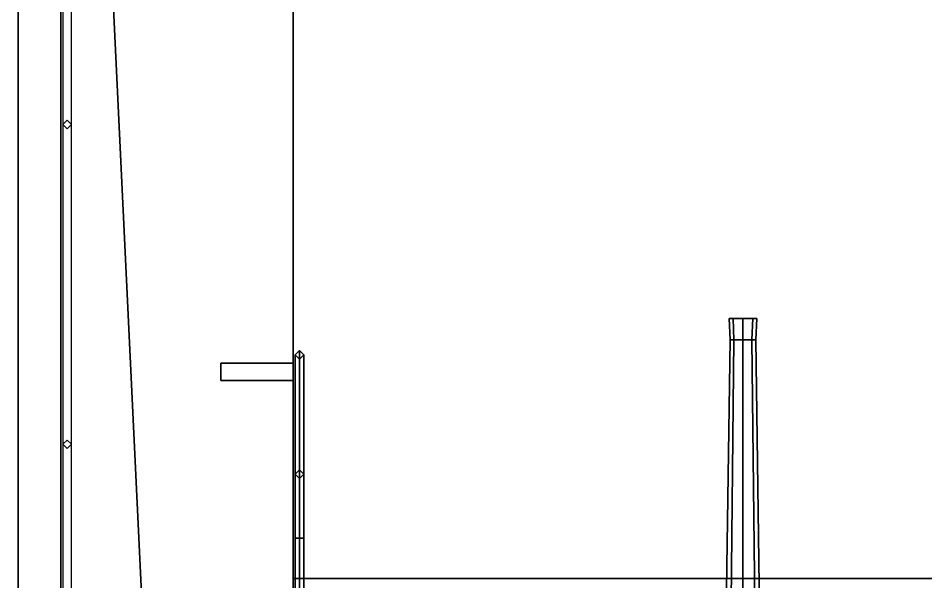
# Model space of a CAD drawing. Header units: millimetres. Extents: x -3.4 to 3.4, y -22.9 to 32.2.
# Drawn here: x -3.4 to 0.858, y 14.935 to 17.579 of the extents above; entities that cross this region are included whole.
import ezdxf

# ---------------------------------------------------------------- set-up
doc = ezdxf.new("R2010")
doc.units = ezdxf.units.MM
for name, color, linetype in [('barrel', 1, 'Continuous'), ('railings', 6, 'Continuous'), ('superstructure', 3, 'Continuous')]:
    doc.layers.add(name, color=color, linetype=linetype)

msp = doc.modelspace()

# ---------------------------------------------------------------- linework, layer by layer
for points in [[(-3.2, 22.79, 1.36), (-3.2, 10.5, 0.58), (-3.4, 10.5, 0.58), (-3.4, 22.79, 1.36)], [(-3.4, 22.79, 1.56), (-3.4, 10.5, 0.78), (-3.2, 10.5, 0.78), (-3.2, 22.79, 1.56)], [(-3.4, 22.79, 1.36), (-3.4, 10.5, 0.58), (-3.4, 10.5, 0.78), (-3.4, 22.79, 1.56)], [(-3.2, 22.79), (-3.2, 10.5), (-3.2, 10.5, 0.58), (-3.2, 22.79, 1.36)], [(-3.2, 22.79, 1.6), (-3.2, 10.5, 0.82), (-2.11, 10.5, 0.82), (-2.11, 22.79, 1.6)], [(3.2, 22.79), (2.7, 12.33, -1.51), (-2.7, 12.33, -1.51), (-3.2, 22.79)], [(-3.2, 10.5, -1.26), (-3.2, 10.5), (-3.2, 22.79)], [(-3.2, 22.79), (-2.7, 12.33, -1.51), (-3.2, 10.5, -1.26)], [(-3.2, 22.79, 1.56), (-3.2, 10.5, 0.78), (-3.2, 10.5, 0.82), (-3.2, 22.79, 1.6)], [(-2.1, 15.44, 2.6), (-2.08, 15.46, 2.6), (-2.08, 16.02, 2.13), (-2.1, 16, 2.13)], [(-2.08, 15.46, 2.6), (-2.06, 15.44, 2.6), (-2.06, 16, 2.13), (-2.08, 16.02, 2.13)], [(-2.08, 15.42, 2.6), (-2.1, 15.44, 2.6), (-2.1, 16, 2.13), (-2.08, 15.98, 2.13)], [(-2.06, 15.44, 2.6), (-2.08, 15.42, 2.6), (-2.08, 15.98, 2.13), (-2.06, 16, 2.13)], [(-2.1, 15.14, 3.04), (-2.08, 15.14, 3.06), (-2.08, 15.46, 2.6), (-2.1, 15.44, 2.6)], [(-2.08, 15.14, 3.06), (-2.06, 15.14, 3.04), (-2.06, 15.44, 2.6), (-2.08, 15.46, 2.6)], [(-2.08, 15.14, 3.02), (-2.1, 15.14, 3.04), (-2.1, 15.44, 2.6), (-2.08, 15.42, 2.6)], [(-2.06, 15.14, 3.04), (-2.08, 15.14, 3.02), (-2.08, 15.42, 2.6), (-2.06, 15.44, 2.6)], [(-2.08, 10.5, 3.02), (-2.1, 10.5, 3.04), (-2.1, 15.14, 3.04), (-2.08, 15.14, 3.02)], [(-2.1, 10.5, 3.04), (-2.08, 10.5, 3.06), (-2.08, 15.14, 3.06), (-2.1, 15.14, 3.04)], [(-2.06, 10.5, 3.04), (-2.08, 10.5, 3.02), (-2.08, 15.14, 3.02), (-2.06, 15.14, 3.04)], [(-2.08, 10.5, 3.06), (-2.06, 10.5, 3.04), (-2.06, 15.14, 3.04), (-2.08, 15.14, 3.06)]]:
    msp.add_3dface(points)
at = {"layer": 'barrel'}
for points in [[(-0.046, 16.17, 3.346), (-0.065, 16.17, 3.3), (-0.06, 16.07, 3.3), (-0.0424, 16.07, 3.3424)], [(-0.065, 16.17, 3.3), (-0.046, 16.17, 3.254), (-0.0424, 16.07, 3.2576), (-0.06, 16.07, 3.3)], [(0.046, 16.17, 3.346), (-0.065, 16.17, 3.3), (-0.046, 16.17, 3.346), (0, 16.17, 3.365)], [(0.065, 16.17, 3.3), (-0.046, 16.17, 3.254), (-0.065, 16.17, 3.3), (0.046, 16.17, 3.346)], [(0, 16.17, 3.365), (-0.046, 16.17, 3.346), (-0.0424, 16.07, 3.3424), (0, 16.07, 3.36)], [(-0.046, 16.17, 3.254), (0, 16.17, 3.235), (0, 16.07, 3.24), (-0.0424, 16.07, 3.2576)], [(0.046, 16.17, 3.254), (0, 16.17, 3.235), (-0.046, 16.17, 3.254), (0.065, 16.17, 3.3)], [(0.046, 16.17, 3.346), (0, 16.17, 3.365), (0, 16.07, 3.36), (0.0424, 16.07, 3.3424)], [(0, 16.17, 3.235), (0.046, 16.17, 3.254), (0.0424, 16.07, 3.2576), (0, 16.07, 3.24)], [(0.065, 16.17, 3.3), (0.046, 16.17, 3.346), (0.0424, 16.07, 3.3424), (0.06, 16.07, 3.3)], [(0.046, 16.17, 3.254), (0.065, 16.17, 3.3), (0.06, 16.07, 3.3), (0.0424, 16.07, 3.2576)], [(-0.0424, 16.07, 3.3424), (-0.06, 16.07, 3.3), (-0.08, 14.69, 3.3), (-0.0566, 14.69, 3.3566)], [(-0.06, 16.07, 3.3), (-0.0424, 16.07, 3.2576), (-0.0566, 14.69, 3.2434), (-0.08, 14.69, 3.3)], [(0, 16.07, 3.36), (-0.0424, 16.07, 3.3424), (-0.0566, 14.69, 3.3566), (0, 14.69, 3.38)], [(-0.0424, 16.07, 3.2576), (0, 16.07, 3.24), (0, 14.69, 3.22), (-0.0566, 14.69, 3.2434)], [(0.0424, 16.07, 3.3424), (0, 16.07, 3.36), (0, 14.69, 3.38), (0.0566, 14.69, 3.3566)], [(0, 16.07, 3.24), (0.0424, 16.07, 3.2576), (0.0566, 14.69, 3.2434), (0, 14.69, 3.22)], [(0.06, 16.07, 3.3), (0.0424, 16.07, 3.3424), (0.0566, 14.69, 3.3566), (0.08, 14.69, 3.3)], [(0.0424, 16.07, 3.2576), (0.06, 16.07, 3.3), (0.08, 14.69, 3.3), (0.0566, 14.69, 3.2434)]]:
    msp.add_3dface(points, dxfattribs=at)
at = {"layer": 'railings'}
for points in [[(-3.19, 21.6, 2.53), (-3.19, 10.5, 1.84), (-3.15, 10.5, 1.84), (-3.15, 21.6, 2.53)], [(-3.19, 21.6, 2.01), (-3.19, 10.5, 1.32), (-3.15, 10.5, 1.32), (-3.15, 21.6, 2.01)], [(-3.17, 17.1, 1.23), (-3.19, 17.08, 1.23), (-3.19, 17.08, 2.23), (-3.17, 17.1, 2.23)], [(-3.19, 17.08, 1.23), (-3.17, 17.06, 1.23), (-3.17, 17.06, 2.23), (-3.19, 17.08, 2.23)], [(-3.15, 17.08, 1.23), (-3.17, 17.1, 1.23), (-3.17, 17.1, 2.23), (-3.15, 17.08, 2.23)], [(-3.17, 17.06, 1.23), (-3.15, 17.08, 1.23), (-3.15, 17.08, 2.23), (-3.17, 17.06, 2.23)], [(-3.17, 15.6, 1.14), (-3.19, 15.58, 1.14), (-3.19, 15.58, 2.14), (-3.17, 15.6, 2.14)], [(-3.15, 15.58, 1.14), (-3.17, 15.6, 1.14), (-3.17, 15.6, 2.14), (-3.15, 15.58, 2.14)], [(-3.19, 15.58, 1.14), (-3.17, 15.56, 1.14), (-3.17, 15.56, 2.14), (-3.19, 15.58, 2.14)], [(-3.17, 15.56, 1.14), (-3.15, 15.58, 1.14), (-3.15, 15.58, 2.14), (-3.17, 15.56, 2.14)]]:
    msp.add_3dface(points, dxfattribs=at)
at = {"layer": 'superstructure'}
for points in [[(2.11, 14.95, 2.13), (2.11, 22.79, 1.8), (-2.11, 22.79, 1.8), (-2.11, 14.95, 2.13)], [(-2.11, 14.95, 2.13), (-2.11, 22.79, 1.6), (-2.11, 10.5, 0.82), (-2.11, 10.5, 2.13)], [(-2.11, 14.95, 2.13), (-2.11, 22.79, 1.8), (-2.11, 22.79, 1.6)], [(-2.11, 15.88, 2.08), (-2.11, 15.96, 2.08), (-2.45, 15.96, 1.19), (-2.45, 15.88, 1.19)], [(-2.11, 15.96, 2.08), (-2.11, 15.96, 1.1665), (-2.45, 15.96, 1.1665), (-2.45, 15.96, 1.19)], [(-2.45, 15.96, 1.19), (-2.45, 15.96, 1.1665), (-2.45, 15.88, 1.1614), (-2.45, 15.88, 1.19)], [(-2.45, 15.88, 1.19), (-2.45, 15.88, 1.1614), (-2.11, 15.88, 1.1614), (-2.11, 15.88, 2.08)], [(2.11, 10.5, 2.13), (2.11, 14.95, 2.13), (-2.11, 14.95, 2.13), (-2.11, 10.5, 2.13)]]:
    msp.add_3dface(points, dxfattribs=at)

doc.saveas('drawing.dxf')
